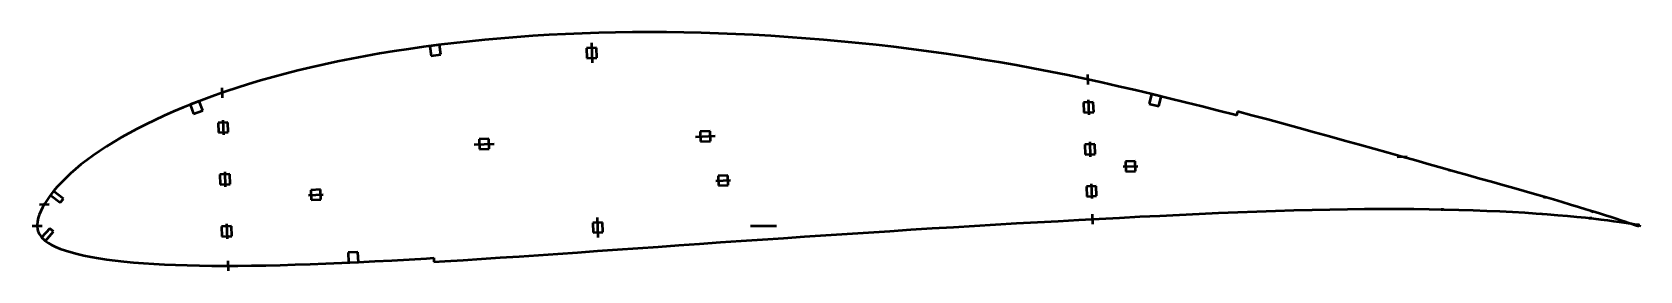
# Model space of a CAD drawing. Header units: metres. Extents: x -227 to 423, y -18 to 78.
import ezdxf

# ---------------------------------------------------------------- set-up
doc = ezdxf.new("R2010")
doc.units = ezdxf.units.M
for name, color, linetype, lineweight in [('FoilLayer', 1, 'Continuous', 50), ('StringerLayer', 1, 'Continuous', 50), ('SubLayer', 1, 'Continuous', 50)]:
    doc.layers.add(name, color=color, linetype=linetype, lineweight=lineweight)

msp = doc.modelspace()

# ---------------------------------------------------------------- linework, layer by layer
at = {"layer": 'FoilLayer'}
for p, q in [((15.26, 78.06), (8.41, 77.96)), ((22.15, 78.1), (15.26, 78.06)), ((29.06, 78.08), (22.15, 78.1)), ((36, 77.99), (29.06, 78.08)), ((-69.24, 72.16), (-75.26, 71.31)), ((-63.14, 72.96), (-69.24, 72.16)), ((-56.97, 73.72), (-63.14, 72.96)), ((-50.72, 74.42), (-56.97, 73.72)), ((-44.41, 75.04), (-50.72, 74.42)), ((-38.03, 75.61), (-44.41, 75.04)), ((-31.57, 76.12), (-38.03, 75.61)), ((-25.03, 76.58), (-31.57, 76.12)), ((-18.45, 76.98), (-25.03, 76.58)), ((-11.81, 77.32), (-18.45, 76.98)), ((-5.13, 77.6), (-11.81, 77.32)), ((1.62, 77.81), (-5.13, 77.6)), ((8.41, 77.96), (1.62, 77.81)), ((42.98, 77.83), (36, 77.99)), ((50, 77.62), (42.98, 77.83)), ((57.04, 77.34), (50, 77.62)), ((64.1, 77.01), (57.04, 77.34)), ((71.18, 76.62), (64.1, 77.01)), ((78.26, 76.16), (71.18, 76.62)), ((85.37, 75.63), (78.26, 76.16)), ((92.49, 75.05), (85.37, 75.63)), ((99.61, 74.41), (92.49, 75.05)), ((106.73, 73.72), (99.61, 74.41)), ((113.84, 72.96), (106.73, 73.72)), ((120.95, 72.14), (113.84, 72.96)), ((128.05, 71.26), (120.95, 72.14)), ((-109.43, 65.08), (-114.79, 63.88)), ((-103.97, 66.24), (-109.43, 65.08)), ((-98.41, 67.36), (-103.97, 66.24)), ((-92.75, 68.43), (-98.41, 67.36)), ((-87.01, 69.45), (-92.75, 68.43)), ((-81.18, 70.41), (-87.01, 69.45)), ((-75.26, 71.31), (-81.18, 70.41)), ((135.14, 70.32), (128.05, 71.26)), ((142.22, 69.32), (135.14, 70.32)), ((149.29, 68.26), (142.22, 69.32)), ((156.33, 67.15), (149.29, 68.26)), ((163.35, 65.97), (156.33, 67.15)), ((170.35, 64.74), (163.35, 65.97)), ((-135.14, 58.56), (-139.96, 57.13)), ((-130.2, 59.96), (-135.14, 58.56)), ((-125.17, 61.32), (-130.2, 59.96)), ((-120.03, 62.63), (-125.17, 61.32)), ((-114.79, 63.88), (-120.03, 62.63)), ((177.33, 63.45), (170.35, 64.74)), ((184.29, 62.11), (177.33, 63.45)), ((191.22, 60.72), (184.29, 62.11)), ((198.12, 59.29), (191.22, 60.72)), ((204.97, 57.79), (198.12, 59.29)), ((-153.71, 52.6), (-158.05, 51.01)), ((-149.24, 54.15), (-153.71, 52.6)), ((-144.66, 55.66), (-149.24, 54.15)), ((-139.96, 57.13), (-144.66, 55.66)), ((211.81, 56.25), (204.97, 57.79)), ((218.63, 54.66), (211.81, 56.25)), ((225.43, 53.05), (218.63, 54.66)), ((232.2, 51.42), (225.43, 53.05)), ((-170.38, 46.08), (-174.22, 44.38)), ((-166.4, 47.75), (-170.38, 46.08)), ((-162.29, 49.39), (-166.4, 47.75)), ((-158.05, 51.01), (-162.29, 49.39)), ((238.93, 49.78), (232.2, 51.42)), ((245.59, 48.12), (238.93, 49.78)), ((252.2, 46.44), (245.59, 48.12)), ((258.75, 44.74), (252.2, 46.44)), ((259.89, 46.05), (259.49, 44.55)), ((265.65, 44.53), (259.89, 46.05)), ((-185, 39.14), (-188.33, 37.37)), ((-181.53, 40.91), (-185, 39.14)), ((-177.94, 42.66), (-181.53, 40.91)), ((-174.22, 44.38), (-177.94, 42.66)), ((259.49, 44.55), (258.75, 44.74)), ((272.09, 42.82), (265.65, 44.53)), ((278.46, 41.11), (272.09, 42.82)), ((284.77, 39.39), (278.46, 41.11)), ((291, 37.68), (284.77, 39.39)), ((-194.57, 33.79), (-197.48, 31.98)), ((-191.53, 35.57), (-194.57, 33.79)), ((-188.33, 37.37), (-191.53, 35.57)), ((297.15, 35.99), (291, 37.68)), ((303.22, 34.32), (297.15, 35.99)), ((309.19, 32.67), (303.22, 34.32)), ((315.05, 31.03), (309.19, 32.67)), ((-205.4, 26.48), (-207.75, 24.67)), ((-202.89, 28.31), (-205.4, 26.48)), ((-200.25, 30.15), (-202.89, 28.31)), ((-197.48, 31.98), (-200.25, 30.15)), ((320.81, 29.42), (315.05, 31.03)), ((326.47, 27.83), (320.81, 29.42)), ((332.03, 26.28), (326.47, 27.83)), ((337.45, 24.75), (332.03, 26.28)), ((-212.01, 21.06), (-213.93, 19.25)), ((-209.95, 22.87), (-212.01, 21.06)), ((-207.75, 24.67), (-209.95, 22.87)), ((342.74, 23.26), (337.45, 24.75)), ((347.9, 21.8), (342.74, 23.26)), ((352.93, 20.38), (347.9, 21.8)), ((357.82, 19), (352.93, 20.38)), ((-218.83, 13.96), (-220.17, 12.25)), ((-217.34, 15.69), (-218.83, 13.96)), ((-215.7, 17.47), (-217.34, 15.69)), ((-213.93, 19.25), (-215.7, 17.47)), ((362.56, 17.66), (357.82, 19)), ((367.15, 16.37), (362.56, 17.66)), ((371.57, 15.11), (367.15, 16.37)), ((375.84, 13.9), (371.57, 15.11)), ((379.94, 12.73), (375.84, 13.9)), ((-223.3, 7.4), (-224.02, 5.94)), ((-222.4, 8.99), (-223.3, 7.4)), ((-221.36, 10.59), (-222.4, 8.99)), ((-220.17, 12.25), (-221.36, 10.59)), ((290.02, 6.46), (297.25, 6.61)), ((297.25, 6.61), (304.33, 6.7)), ((304.33, 6.7), (311.25, 6.77)), ((311.25, 6.77), (318.02, 6.81)), ((318.02, 6.81), (324.66, 6.82)), ((324.66, 6.82), (331.13, 6.77)), ((331.13, 6.77), (337.41, 6.69)), ((337.41, 6.69), (343.51, 6.58)), ((343.51, 6.58), (349.43, 6.44)), ((383.87, 11.61), (379.94, 12.73)), ((387.62, 10.53), (383.87, 11.61)), ((391.19, 9.49), (387.62, 10.53)), ((394.57, 8.49), (391.19, 9.49)), ((397.77, 7.54), (394.57, 8.49)), ((400.8, 6.62), (397.77, 7.54)), ((403.63, 5.75), (400.8, 6.62)), ((-225.5, 0.2), (-225.51, -0.12)), ((-225.35, 1.71), (-225.5, 0.2)), ((-225.05, 3.2), (-225.35, 1.71)), ((-224.63, 4.35), (-225.05, 3.2)), ((-224.02, 5.94), (-224.63, 4.35)), ((153.57, -0.02), (162.06, 0.48)), ((162.06, 0.48), (170.53, 0.98)), ((170.53, 0.98), (178.98, 1.46)), ((178.98, 1.46), (187.38, 1.92)), ((187.38, 1.92), (195.72, 2.37)), ((195.72, 2.37), (203.98, 2.81)), ((203.98, 2.81), (212.2, 3.26)), ((212.2, 3.26), (220.37, 3.68)), ((220.37, 3.68), (228.47, 4.07)), ((228.47, 4.07), (236.48, 4.44)), ((236.48, 4.44), (244.39, 4.81)), ((244.39, 4.81), (252.24, 5.17)), ((252.24, 5.17), (260.01, 5.49)), ((260.01, 5.49), (267.68, 5.77)), ((267.68, 5.77), (275.24, 6.02)), ((275.24, 6.02), (282.68, 6.25)), ((282.68, 6.25), (290.02, 6.46)), ((349.43, 6.44), (355.16, 6.27)), ((355.16, 6.27), (360.7, 6.07)), ((360.7, 6.07), (366.02, 5.83)), ((366.02, 5.83), (371.12, 5.58)), ((371.12, 5.58), (376.03, 5.3)), ((376.03, 5.3), (380.72, 5.01)), ((380.72, 5.01), (385.17, 4.67)), ((385.17, 4.67), (389.38, 4.32)), ((389.38, 4.32), (393.34, 3.98)), ((393.34, 3.98), (397.07, 3.63)), ((397.07, 3.63), (400.56, 3.28)), ((400.56, 3.28), (403.8, 2.92)), ((406.28, 4.93), (403.63, 5.75)), ((403.8, 2.92), (406.79, 2.57)), ((408.73, 4.16), (406.28, 4.93)), ((406.79, 2.57), (409.51, 2.23)), ((410.99, 3.43), (408.73, 4.16)), ((409.51, 2.23), (411.97, 1.9)), ((413.06, 2.76), (410.99, 3.43)), ((411.97, 1.9), (414.17, 1.6)), ((414.93, 2.14), (413.06, 2.76)), ((414.17, 1.6), (416.12, 1.33)), ((416.61, 1.58), (414.93, 2.14)), ((416.12, 1.33), (417.81, 1.09)), ((418.07, 1.09), (416.61, 1.58)), ((417.81, 1.09), (419.24, 0.88)), ((419.34, 0.65), (418.07, 1.09)), ((419.24, 0.88), (420.42, 0.7)), ((420.39, 0.29), (419.34, 0.65)), ((421.23, 0), (420.39, 0.29)), ((420.42, 0.7), (421.35, 0.56)), ((421.35, 0.56), (422.01, 0.46)), ((422.01, 0.46), (422.44, 0.4)), ((422.58, 0.37), (422.35, -0.39)), ((422.44, 0.4), (422.58, 0.37)), ((-225.51, -0.12), (-225.39, -1.45)), ((-225.39, -1.45), (-225.1, -2.4)), ((-225.1, -2.4), (-224.67, -3.32)), ((-224.67, -3.32), (-224.03, -4.26)), ((-224.03, -4.26), (-223.23, -5.17)), ((-223.23, -5.17), (-222.25, -6.06)), ((-222.25, -6.06), (-221.08, -6.91)), ((50.78, -6.68), (59.26, -6.09)), ((59.26, -6.09), (67.77, -5.52)), ((67.77, -5.52), (76.3, -4.94)), ((76.3, -4.94), (84.85, -4.35)), ((84.85, -4.35), (93.44, -3.77)), ((93.44, -3.77), (102.06, -3.2)), ((102.06, -3.2), (110.66, -2.66)), ((110.66, -2.66), (119.26, -2.13)), ((119.26, -2.13), (127.84, -1.57)), ((127.84, -1.57), (136.44, -1.03)), ((136.44, -1.03), (145.02, -0.52)), ((145.02, -0.52), (153.57, -0.02)), ((421.84, -0.22), (421.23, 0)), ((422.23, -0.35), (421.84, -0.22)), ((422.35, -0.39), (422.23, -0.35)), ((-221.08, -6.91), (-219.7, -7.72)), ((-219.7, -7.72), (-218.05, -8.49)), ((-218.05, -8.49), (-216.15, -9.25)), ((-216.15, -9.25), (-214.04, -9.99)), ((-214.04, -9.99), (-211.77, -10.7)), ((-211.77, -10.7), (-209.32, -11.35)), ((-209.32, -11.35), (-206.65, -11.95)), ((-206.65, -11.95), (-203.76, -12.52)), ((-203.76, -12.52), (-200.67, -13.06)), ((-45.82, -13.38), (-38.26, -12.87)), ((-38.26, -12.87), (-30.57, -12.34)), ((-30.57, -12.34), (-22.78, -11.82)), ((-22.78, -11.82), (-14.9, -11.3)), ((-14.9, -11.3), (-6.95, -10.74)), ((-6.95, -10.74), (1.08, -10.17)), ((1.08, -10.17), (9.21, -9.59)), ((9.21, -9.59), (17.41, -9.02)), ((17.41, -9.02), (25.68, -8.45)), ((25.68, -8.45), (33.98, -7.87)), ((33.98, -7.87), (42.35, -7.27)), ((42.35, -7.27), (50.78, -6.68)), ((-200.67, -13.06), (-197.42, -13.57)), ((-197.42, -13.57), (-194, -14.02)), ((-194, -14.02), (-190.38, -14.41)), ((-190.38, -14.41), (-186.54, -14.76)), ((-186.54, -14.76), (-182.52, -15.08)), ((-182.52, -15.08), (-178.33, -15.38)), ((-178.33, -15.38), (-174, -15.63)), ((-174, -15.63), (-169.48, -15.82)), ((-169.48, -15.82), (-164.79, -15.96)), ((-164.79, -15.96), (-159.89, -16.06)), ((-159.89, -16.06), (-154.85, -16.14)), ((-154.85, -16.14), (-149.65, -16.17)), ((-149.65, -16.17), (-144.3, -16.16)), ((-144.3, -16.16), (-138.76, -16.08)), ((-138.76, -16.08), (-133.05, -15.98)), ((-133.05, -15.98), (-127.18, -15.86)), ((-127.18, -15.86), (-121.18, -15.7)), ((-121.18, -15.7), (-115.03, -15.49)), ((-115.03, -15.49), (-108.74, -15.25)), ((-108.74, -15.25), (-102.27, -14.96)), ((-102.27, -14.96), (-95.66, -14.67)), ((-95.66, -14.67), (-88.93, -14.35)), ((-88.93, -14.35), (-82.09, -14)), ((-82.09, -14), (-75.11, -13.6)), ((-75.11, -13.6), (-67.99, -13.17)), ((-67.99, -13.17), (-65.12, -13.01)), ((-65.12, -13.01), (-65.03, -14.55)), ((-65.03, -14.55), (-60.63, -14.29)), ((-60.63, -14.29), (-53.28, -13.85)), ((-53.28, -13.85), (-45.82, -13.38))]:
    msp.add_line(p, q, dxfattribs=at)
at = {"layer": 'StringerLayer'}
for p, q in [((-62.76, 73.02), (-66.72, 72.49)), ((-66.72, 72.49), (-66.2, 68.53)), ((-62.23, 69.05), (-62.76, 73.02)), ((-66.2, 68.53), (-62.23, 69.05)), ((225.09, 53.13), (224.16, 49.24)), ((228.98, 52.2), (225.09, 53.13)), ((228.04, 48.31), (228.98, 52.2)), ((-159.92, 50.3), (-163.65, 48.87)), ((-163.65, 48.87), (-162.22, 45.13)), ((-162.22, 45.13), (-158.49, 46.56)), ((-158.49, 46.56), (-159.92, 50.3)), ((224.16, 49.24), (228.04, 48.31)), ((-218.81, 13.99), (-220.04, 12.41)), ((-214.88, 10.9), (-218.81, 13.99)), ((-220.04, 12.41), (-216.11, 9.33)), ((-216.11, 9.33), (-214.88, 10.9)), ((-220.35, -1.05), (-223.67, -4.79)), ((-223.67, -4.79), (-222.17, -6.11)), ((-222.17, -6.11), (-218.86, -2.37)), ((-218.86, -2.37), (-220.35, -1.05)), ((-95.77, -10.67), (-99.76, -10.85)), ((-99.76, -10.85), (-99.59, -14.84)), ((-95.59, -14.67), (-95.77, -10.67)), ((-99.59, -14.84), (-95.59, -14.67))]:
    msp.add_line(p, q, dxfattribs=at)
at = {"layer": 'SubLayer'}
for p, q in [((0.7, 71.83), (-3.3, 71.69)), ((-3.3, 71.69), (-3.16, 67.69)), ((-1.37, 73.76), (-1.09, 65.76)), ((0.84, 67.83), (0.7, 71.83)), ((-3.16, 67.69), (0.84, 67.83)), ((199.2, 61.03), (199.34, 57.04)), ((-150.83, 55.62), (-150.69, 51.62)), ((201.59, 49.83), (197.59, 49.69)), ((197.59, 49.69), (197.73, 45.69)), ((197.73, 45.69), (201.73, 45.83)), ((199.56, 50.76), (199.76, 44.76)), ((201.73, 45.83), (201.59, 49.83)), ((-148.34, 41.73), (-152.34, 41.59)), ((-152.34, 41.59), (-152.2, 37.59)), ((-150.38, 42.66), (-150.17, 36.67)), ((-148.2, 37.73), (-148.34, 41.73)), ((-152.2, 37.59), (-148.2, 37.73)), ((-48.72, 32.83), (-40.73, 33.11)), ((-42.79, 35.04), (-46.79, 34.9)), ((-46.79, 34.9), (-46.65, 30.9)), ((-42.65, 31.04), (-42.79, 35.04)), ((40.73, 35.95), (48.72, 36.23)), ((46.65, 38.16), (42.65, 38.02)), ((42.65, 38.02), (42.79, 34.02)), ((42.79, 34.02), (46.79, 34.16)), ((46.79, 34.16), (46.65, 38.16)), ((202.18, 32.92), (198.18, 32.78)), ((198.18, 32.78), (198.32, 28.78)), ((200.15, 33.85), (200.36, 27.85)), ((202.32, 28.92), (202.18, 32.92)), ((-46.65, 30.9), (-42.65, 31.04)), ((198.32, 28.78), (202.32, 28.92)), ((218.57, 26.07), (214.57, 25.93)), ((218.71, 22.07), (218.57, 26.07)), ((324.45, 27.77), (328.45, 27.91)), ((-147.61, 20.79), (-151.61, 20.65)), ((-151.61, 20.65), (-151.47, 16.66)), ((-149.64, 21.72), (-149.43, 15.73)), ((-147.47, 16.8), (-147.61, 20.79)), ((53.86, 20.32), (49.86, 20.18)), ((49.86, 20.18), (50, 16.18)), ((54, 16.32), (53.86, 20.32)), ((213.64, 23.9), (219.64, 24.11)), ((214.57, 25.93), (214.71, 21.93)), ((214.71, 21.93), (218.71, 22.07)), ((345.57, 21.94), (345.85, 22.9)), ((-151.47, 16.66), (-147.47, 16.8)), ((-110.85, 14.57), (-114.85, 14.43)), ((-114.85, 14.43), (-114.71, 10.43)), ((-110.71, 10.57), (-110.85, 14.57)), ((48.93, 18.15), (54.93, 18.36)), ((50, 16.18), (54, 16.32)), ((202.77, 16.01), (198.77, 15.87)), ((198.77, 15.87), (198.91, 11.87)), ((200.74, 16.93), (200.95, 10.94)), ((202.91, 12.01), (202.77, 16.01)), ((-224.58, 8.6), (-220.58, 8.73)), ((-115.78, 12.39), (-109.78, 12.6)), ((-114.71, 10.43), (-110.71, 10.57)), ((198.91, 11.87), (202.91, 12.01)), ((342.73, 6.09), (342.81, 7.09)), ((384.05, 11.04), (384.34, 12)), ((-227.5, 0), (-223.5, 0)), ((-148.91, 0.79), (-148.7, -5.21)), ((3.16, 1.37), (-0.84, 1.23)), ((-0.84, 1.23), (-0.7, -2.77)), ((1.37, -4.7), (1.09, 3.3)), ((3.3, -2.63), (3.16, 1.37)), ((63, 0), (73.5, 0)), ((201.16, 4.66), (201.3, 0.66)), ((382.73, 4.35), (382.86, 5.34)), ((402.66, 2.55), (402.81, 3.54)), ((403.22, 5.35), (403.52, 6.31)), ((-146.88, -0.14), (-150.88, -0.28)), ((-150.88, -0.28), (-150.74, -4.28)), ((-150.74, -4.28), (-146.74, -4.14)), ((-146.74, -4.14), (-146.88, -0.14)), ((-0.7, -2.77), (3.3, -2.63)), ((-148.39, -14.17), (-148.25, -18.17))]:
    msp.add_line(p, q, dxfattribs=at)

doc.saveas('drawing.dxf')
